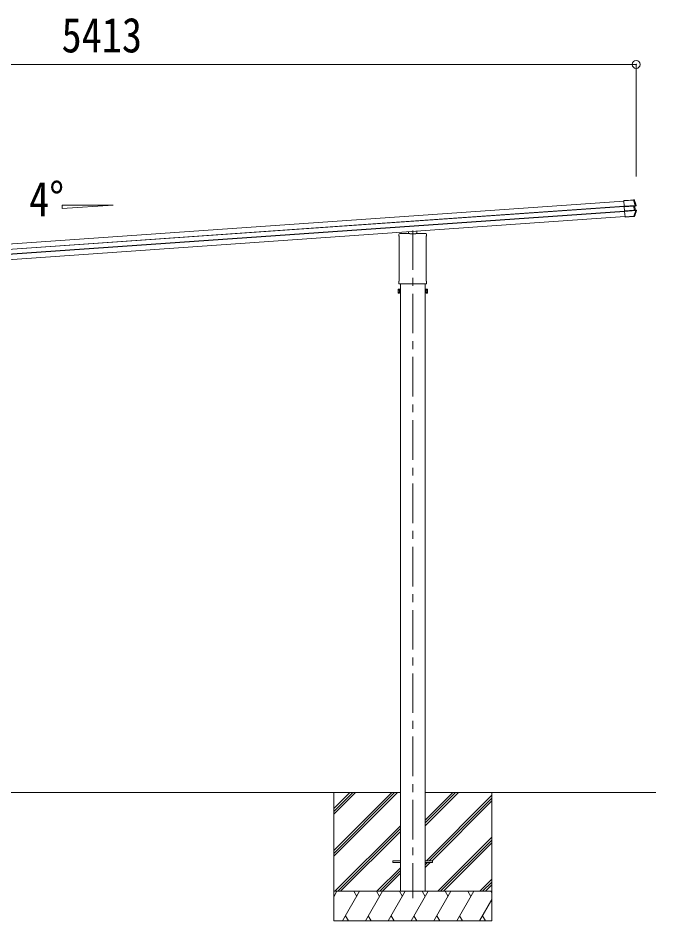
# Model space of a CAD drawing. Units: millimetres at full size, sheet at 1:40; details may follow other scales. Extents: x -11243 to 11243, y -7760 to 7760.
# Drawn here: x 4089 to 7315, y -4834 to -268 of the extents above; entities that cross this region are included whole.
import ezdxf
from ezdxf.enums import TextEntityAlignment as Align

# ---------------------------------------------------------------- set-up
doc = ezdxf.new("R2010")
doc.units = ezdxf.units.MM
doc.header["$LTSCALE"] = 40
doc.header["$PDMODE"] = 32
doc.header["$PDSIZE"] = 40
doc.linetypes.add('CHAIN1', pattern=[8, 5, -1, 1, -1])
for name, color, linetype, lineweight in [('0-0_0', 7, 'Continuous', 9), ('0-1_本体', 5, 'CHAIN1', 9), ('0-3_ELV2', 7, 'Continuous', 9), ('0-6_OTH_LINE', 6, 'Continuous', 9), ('0-7_SHAPE', 4, 'Continuous', 9)]:
    doc.layers.add(name, color=color, linetype=linetype, lineweight=lineweight)
doc.styles.add('ＭＳ ゴシック', font='')
doc.styles.get('ＭＳ ゴシック').set_extended_font_data('MS Gothic')

msp = doc.modelspace()

# ---------------------------------------------------------------- linework, layer by layer
at = {"layer": '0-0_0'}
for p, q in [((3047.48, -4183.89), (6022.52, -4183.89)), ((5685.02, -4183.89), (5685.02, -4833.89)), ((5685.02, -4478.07), (5979.2, -4183.89)), ((5685.02, -4492.21), (5993.34, -4183.89)), ((5685.02, -4506.35), (6007.49, -4183.89)), ((5685.02, -4294.22), (5795.35, -4183.89)), ((5685.02, -4280.08), (5781.21, -4183.89)), ((5685.02, -4265.94), (5767.07, -4183.89)), ((6147.52, -4352.22), (6315.85, -4183.89)), ((6147.52, -4338.08), (6301.71, -4183.89)), ((6147.52, -4323.94), (6287.57, -4183.89)), ((6147.52, -4183.89), (7315.02, -4183.89)), ((6154.2, -4529.39), (6485.02, -4198.57)), ((6485.02, -4183.89), (6485.02, -4833.89)), ((6168.34, -4529.39), (6485.02, -4212.71)), ((6182.48, -4529.39), (6485.02, -4226.86)), ((5691.33, -4683.89), (6022.52, -4352.7)), ((5705.47, -4683.89), (6022.52, -4366.85)), ((5719.62, -4683.89), (6022.52, -4380.99)), ((6211.83, -4683.89), (6485.02, -4410.7)), ((6225.97, -4683.89), (6485.02, -4424.85)), ((6240.12, -4683.89), (6485.02, -4438.99)), ((6022.52, -4564.84), (5903.46, -4683.89)), ((6147.52, -4564.35), (6173.48, -4538.39)), ((6147.52, -4550.21), (6159.34, -4538.39)), ((5917.61, -4683.89), (6022.52, -4578.98)), ((5931.75, -4683.89), (6022.52, -4593.12)), ((6423.96, -4683.89), (6485.02, -4622.83)), ((6438.11, -4683.89), (6485.02, -4636.98)), ((6452.25, -4683.89), (6485.02, -4651.12)), ((6485.02, -4683.89), (5685.02, -4683.89)), ((5685.02, -4711.4), (5700.9, -4683.89)), ((5729.77, -4833.89), (5816.37, -4683.89)), ((5801.37, -4709.87), (5786.37, -4683.89)), ((5845.24, -4833.89), (5931.84, -4683.89)), ((5916.84, -4709.88), (5901.84, -4683.89)), ((5960.71, -4833.89), (6047.31, -4683.89)), ((6032.31, -4709.88), (6017.31, -4683.89)), ((6076.18, -4833.89), (6162.78, -4683.89)), ((6147.78, -4709.87), (6132.78, -4683.89)), ((6191.65, -4833.89), (6278.25, -4683.89)), ((6263.25, -4709.87), (6248.25, -4683.89)), ((6307.12, -4833.89), (6393.72, -4683.89)), ((6363.72, -4683.89), (6378.72, -4709.87)), ((6479.19, -4683.89), (6485.02, -4693.99)), ((6422.59, -4833.89), (6485.02, -4725.76)), ((5685.02, -4833.89), (6485.02, -4833.89)), ((5744.77, -4807.91), (5759.77, -4833.89)), ((5860.24, -4807.91), (5875.24, -4833.89)), ((5975.71, -4807.91), (5990.71, -4833.89)), ((6091.18, -4807.91), (6106.18, -4833.89)), ((6206.65, -4807.91), (6221.65, -4833.89)), ((6322.12, -4807.91), (6337.12, -4833.89)), ((6437.59, -4807.91), (6452.59, -4833.89))]:
    msp.add_line(p, q, dxfattribs=at)
at = {"layer": '0-1_本体'}
msp.add_line((6085.02, -1342.07), (6085.02, -4718.63), dxfattribs=at)
at = {"layer": '0-3_ELV2', "color": 4}
for p, q in [((1906.3, -1560.92), (7153, -1194.03)), ((1908.11, -1586.82), (7154.81, -1219.93)), ((1908.21, -1588.21), (7154.91, -1221.33)), ((7152.83, -1191.64), (7167.28, -1190.63)), ((7152.85, -1191.85), (7152.83, -1191.64)), ((7152.93, -1193.05), (7152.85, -1191.85)), ((7201.65, -1189.65), (7152.93, -1193.05)), ((7154.82, -1220), (7210.59, -1216.1)), ((7210.7, -1217.68), (7154.93, -1221.58)), ((7155.01, -1222.72), (7154.93, -1221.58)), ((7155.01, -1222.72), (7203.95, -1219.3)), ((7155.04, -1223.21), (7155.01, -1222.72)), ((7156.38, -1242.4), (7155.04, -1223.21)), ((7168.28, -1190.55), (7168.38, -1190.31)), ((7204.24, -1187.8), (7168.38, -1190.31)), ((7210.59, -1216.1), (7201.65, -1189.65)), ((7202.8, -1188.34), (7204.24, -1187.8)), ((7203.95, -1219.3), (7203.99, -1219.79)), ((7204.5, -1189.42), (7213.52, -1216)), ((7212.24, -1217.75), (7206.53, -1219.33)), ((7212.24, -1217.75), (7206.53, -1219.33)), ((7208.51, -1219.47), (7206.98, -1219.65)), ((7207.35, -1219.13), (7208.88, -1218.95)), ((7209.85, -1238.67), (7208.51, -1219.47)), ((7208.88, -1218.95), (7214.64, -1217.41)), ((7210.59, -1216.1), (7210.7, -1217.68)), ((7212.31, -1217.73), (7212.24, -1217.75)), ((7214.64, -1217.41), (7212.62, -1217.65)), ((1909.83, -1611.43), (7156.53, -1244.55)), ((1909.93, -1612.85), (7156.63, -1245.96)), ((1911.74, -1638.73), (7158.44, -1271.84)), ((7156.38, -1242.4), (7205.33, -1238.98)), ((7156.42, -1242.89), (7156.38, -1242.4)), ((7205.36, -1239.47), (7156.42, -1242.89)), ((7156.5, -1244.07), (7156.42, -1242.89)), ((7156.5, -1244.07), (7212.44, -1240.16)), ((7156.62, -1245.82), (7156.5, -1244.07)), ((7212.56, -1241.91), (7156.62, -1245.82)), ((7158.54, -1273.28), (7156.62, -1245.82)), ((7158.54, -1273.28), (7203.31, -1270.15)), ((7158.61, -1274.25), (7158.54, -1273.28)), ((7203.38, -1271.12), (7158.61, -1274.25)), ((7203.31, -1270.15), (7212.56, -1241.91)), ((7203.38, -1271.12), (7203.31, -1270.15)), ((7205.42, -1272.32), (7204.52, -1271.11)), ((7205.33, -1238.98), (7205.36, -1239.47)), ((7215.37, -1241.6), (7205.99, -1270.03)), ((7207.91, -1239.07), (7213.96, -1239.87)), ((7208.31, -1238.7), (7209.85, -1238.67)), ((7210.29, -1239.13), (7208.75, -1239.16)), ((7216.41, -1239.88), (7210.29, -1239.13)), ((7212.44, -1240.16), (7212.56, -1241.91)), ((7214.29, -1239.91), (7216.41, -1239.88)), ((6014.77, -1366.99), (6014.77, -1362.24)), ((6019.02, -1357.99), (6069.02, -1357.99)), ((6064.02, -1357.99), (6064.02, -1348.15)), ((6069.52, -1359.99), (6069.52, -1358.49)), ((6100.52, -1359.99), (6069.52, -1359.99)), ((6100.52, -1358.49), (6100.52, -1359.99)), ((6101.02, -1357.99), (6151.02, -1357.99)), ((6106.02, -1357.99), (6106.02, -1345.21)), ((6155.27, -1362.24), (6155.27, -1366.99)), ((6016.56, -1370.46), (6016.56, -1370.46)), ((6016.77, -1370.87), (6016.77, -1597.62)), ((6153.27, -1597.62), (6153.27, -1370.87)), ((6153.48, -1370.46), (6153.48, -1370.46)), ((6011.02, -1640.39), (6011.78, -1639.08)), ((6011.02, -1640.39), (6011.02, -1657.39)), ((6018.02, -1639.08), (6011.78, -1639.08)), ((6014.77, -1609.49), (6014.77, -1601.49)), ((6016.47, -1612.89), (6016.47, -1612.89)), ((6016.56, -1598.03), (6016.56, -1598.03)), ((6016.77, -1612.99), (6016.75, -1612.99)), ((6016.77, -1612.99), (6153.27, -1612.99)), ((6018.02, -1658.71), (6018.02, -1639.08)), ((6018.02, -1639.69), (6020.52, -1639.69)), ((6022.52, -1612.99), (6022.52, -4683.89)), ((6147.52, -4683.89), (6147.52, -1612.99)), ((6152.02, -1639.69), (6149.52, -1639.69)), ((6152.02, -1658.71), (6152.02, -1639.08)), ((6152.02, -1639.08), (6158.26, -1639.08)), ((6153.29, -1612.99), (6153.27, -1612.99)), ((6153.48, -1598.03), (6153.48, -1598.03)), ((6155.27, -1601.49), (6155.27, -1609.49)), ((6159.02, -1640.39), (6158.26, -1639.08)), ((6159.02, -1640.39), (6159.02, -1657.39)), ((6011.02, -1657.39), (6011.78, -1658.71)), ((6018.02, -1643.99), (6011.78, -1643.99)), ((6018.02, -1653.8), (6011.78, -1653.8)), ((6018.02, -1658.71), (6011.78, -1658.71)), ((6020.52, -1658.09), (6018.02, -1658.09)), ((6149.52, -1658.09), (6152.02, -1658.09)), ((6152.02, -1643.99), (6158.26, -1643.99)), ((6152.02, -1653.8), (6158.26, -1653.8)), ((6152.02, -1658.71), (6158.26, -1658.71)), ((6159.02, -1657.39), (6158.26, -1658.71)), ((5985.02, -4529.39), (6022.52, -4529.39)), ((5985.02, -4529.39), (5985.02, -4538.39)), ((5985.02, -4538.39), (6022.52, -4538.39)), ((6147.52, -4529.39), (6185.02, -4529.39)), ((6147.52, -4538.39), (6185.02, -4538.39)), ((6185.02, -4529.39), (6185.02, -4538.39))]:
    msp.add_line(p, q, dxfattribs=at)
for points in [[(7152.85, -1191.85), (7201.57, -1188.45), (7201.65, -1189.65)], [(7154.93, -1221.58), (7154.82, -1220), (7152.93, -1193.05)], [(7205.33, -1238.98), (7203.99, -1219.79), (7155.04, -1223.21)], [(7201.57, -1188.45), (7201.84, -1188.43), (7202.09, -1188.41), (7202.32, -1188.39), (7202.51, -1188.37), (7202.66, -1188.36), (7202.76, -1188.35), (7202.8, -1188.34)], [(7204.5, -1189.42), (7204.45, -1189.38), (7204.36, -1189.35), (7204.23, -1189.34), (7204.08, -1189.33), (7203.89, -1189.33), (7203.68, -1189.34), (7203.44, -1189.35), (7203.18, -1189.38), (7202.9, -1189.42), (7202.6, -1189.47), (7202.29, -1189.52), (7201.98, -1189.58), (7201.65, -1189.65)], [(7204.24, -1187.8), (7204.67, -1187.82), (7205.08, -1187.96), (7205.44, -1188.19), (7205.74, -1188.5), (7205.94, -1188.88)], [(7205.94, -1188.88), (7205.75, -1188.95), (7204.97, -1189.24), (7204.5, -1189.42)], [(7206.52, -1219.34), (7206.36, -1219.44), (7206.26, -1219.62), (7206.24, -1219.86)], [(7206.53, -1219.33), (7206.53, -1219.33), (7206.53, -1219.33), (7206.53, -1219.33), (7206.53, -1219.33), (7206.53, -1219.34), (7206.53, -1219.34), (7206.53, -1219.34), (7206.53, -1219.34), (7206.52, -1219.34), (7206.52, -1219.34), (7206.52, -1219.34), (7206.52, -1219.34), (7206.52, -1219.34), (7206.52, -1219.34), (7206.52, -1219.34), (7206.52, -1219.34)], [(7210.59, -1216.1), (7211.01, -1216.04), (7211.41, -1215.99), (7211.81, -1215.96), (7212.18, -1215.94), (7212.52, -1215.93), (7212.82, -1215.95), (7213.08, -1215.98)], [(7212.24, -1217.75), (7212.1, -1217.72), (7211.92, -1217.69), (7211.71, -1217.67), (7211.48, -1217.66), (7211.23, -1217.66), (7210.97, -1217.67), (7210.7, -1217.68)], [(7212.31, -1217.73), (7212.47, -1217.67), (7212.63, -1217.58), (7212.77, -1217.46), (7212.89, -1217.32), (7212.99, -1217.15), (7213.07, -1216.97), (7213.13, -1216.78), (7213.16, -1216.58), (7213.16, -1216.37), (7213.13, -1216.17), (7213.08, -1215.98)], [(7213.08, -1215.98), (7213.3, -1215.96), (7213.44, -1215.97), (7213.52, -1216)], [(7213.52, -1216), (7213.68, -1215.98), (7214.32, -1215.9), (7215.54, -1215.75)], [(7215.54, -1215.75), (7215.59, -1215.98), (7215.6, -1216.21), (7215.57, -1216.45), (7215.49, -1216.67), (7215.38, -1216.87), (7215.23, -1217.06), (7215.06, -1217.21), (7214.86, -1217.33), (7214.64, -1217.41)], [(7202.23, -1271.35), (7158.62, -1274.4), (7158.61, -1274.25)], [(7205.42, -1272.32), (7203.65, -1272.45), (7203.23, -1271.34)], [(7203.31, -1270.15), (7203.62, -1270.18), (7203.92, -1270.21), (7204.21, -1270.23), (7204.49, -1270.24), (7204.75, -1270.25), (7204.99, -1270.24), (7205.21, -1270.23), (7205.41, -1270.22), (7205.58, -1270.19), (7205.73, -1270.16), (7205.85, -1270.12), (7205.93, -1270.08), (7205.99, -1270.03)], [(7204.52, -1271.11), (7204.49, -1271.09), (7204.41, -1271.09), (7204.27, -1271.08), (7204.09, -1271.08), (7203.88, -1271.09), (7203.63, -1271.1), (7203.38, -1271.12)], [(7206.88, -1271.25), (7206.76, -1271.5), (7206.6, -1271.72), (7206.41, -1271.91), (7206.19, -1272.08), (7205.95, -1272.2), (7205.69, -1272.28), (7205.42, -1272.32)], [(7205.99, -1270.03), (7206.13, -1270.23), (7206.71, -1271.02), (7206.88, -1271.25)], [(7207.9, -1239.07), (7207.73, -1239), (7207.6, -1238.82), (7207.55, -1238.6)], [(7207.9, -1239.07), (7207.9, -1239.07), (7207.9, -1239.07), (7207.9, -1239.07), (7207.9, -1239.07), (7207.9, -1239.07), (7207.9, -1239.07), (7207.9, -1239.07), (7207.91, -1239.07), (7207.91, -1239.07), (7207.91, -1239.07), (7207.91, -1239.07), (7207.91, -1239.07), (7207.91, -1239.07), (7207.91, -1239.07), (7207.91, -1239.07), (7207.91, -1239.07)], [(7212.44, -1240.16), (7212.7, -1240.13), (7212.97, -1240.1), (7213.22, -1240.07), (7213.45, -1240.03), (7213.65, -1239.98), (7213.82, -1239.93), (7213.96, -1239.87)], [(7215.02, -1241.71), (7214.78, -1241.78), (7214.48, -1241.84), (7214.15, -1241.89), (7213.78, -1241.92), (7213.39, -1241.93), (7212.98, -1241.93), (7212.56, -1241.91)], [(7213.96, -1239.87), (7214.04, -1239.88), (7214.23, -1239.93), (7214.42, -1240.01), (7214.59, -1240.12), (7214.74, -1240.27), (7214.87, -1240.44), (7214.97, -1240.63), (7215.05, -1240.84), (7215.09, -1241.06), (7215.1, -1241.28), (7215.08, -1241.5), (7215.02, -1241.71)], [(7214.04, -1239.88), (7214.17, -1239.9), (7214.25, -1239.9), (7214.29, -1239.91)], [(7215.37, -1241.6), (7215.3, -1241.64), (7215.18, -1241.68), (7215.02, -1241.71)], [(7217.49, -1241.57), (7217.32, -1241.57), (7216.65, -1241.58), (7215.37, -1241.6)], [(7216.41, -1239.88), (7216.61, -1239.92), (7216.81, -1239.99), (7216.99, -1240.1), (7217.15, -1240.23), (7217.29, -1240.38), (7217.4, -1240.56), (7217.48, -1240.75), (7217.53, -1240.95), (7217.55, -1241.16), (7217.54, -1241.36), (7217.49, -1241.57)], [(6016.58, -1612.96), (6016.53, -1612.93), (6016.47, -1612.89)], [(6016.75, -1612.99), (6016.59, -1612.96), (6016.58, -1612.96)], [(6153.46, -1612.96), (6153.3, -1612.99), (6153.29, -1612.99)], [(6153.57, -1612.89), (6153.57, -1612.89), (6153.46, -1612.96)]]:
    msp.add_lwpolyline(points, dxfattribs=at)
for points in [[(6020.52, -1659.39), (6020.52, -1638.39), (6022.52, -1638.39), (6022.52, -1659.39)], [(6149.52, -1659.39), (6149.52, -1638.39), (6147.52, -1638.39), (6147.52, -1659.39)]]:
    msp.add_lwpolyline(points, close=True, dxfattribs=at)
for centre, radius, start, end in [((7202.92, -1190.04), 1.7, 21.24384, 93.90244), ((6738.16, -1371.05), 502, 18.0204, 21.27757), ((7207.48, -1219.62), 0.5, 105.07473, 184.05239), ((7212.29, -1216.4), 1.3, 285.09292, 18.07159), ((7204.4, -1269.41), 1.7, 274.14537, 338.48025), ((6739.7, -1087.54), 502, 338.53316, 342.13183), ((7208.81, -1238.66), 0.5, 183.94761, 262.92527), ((7214.13, -1241.2), 1.3, 342.07517, 82.89229), ((6019.02, -1362.24), 4.25, 90, 180), ((6019.02, -1366.99), 4.25, 180, 234.62358), ((6151.02, -1362.24), 4.25, 0, 90), ((6151.02, -1366.99), 4.25, 305.37642, 0), ((6016.27, -1370.87), 0.5, 0.0463, 54.58271), ((6153.77, -1370.87), 0.5, 125.41729, 179.9537), ((6016.27, -1597.62), 0.5, 305.4181, 359.95288), ((6153.77, -1597.62), 0.5, 180.04713, 234.58188), ((6015.37, -1641.53), 4.34, 145.61575, 214.38425), ((6019.02, -1601.49), 4.25, 125.37642, 180), ((6019.02, -1609.49), 4.25, 180, 233.11111), ((6151.02, -1601.49), 4.25, 0, 54.62358), ((6151.02, -1609.49), 4.25, 306.88889, 360), ((6154.68, -1641.53), 4.34, 325.61575, 34.38425), ((6027.26, -1648.89), 16.24, 162.41205, 197.58795), ((6015.37, -1656.25), 4.34, 145.61575, 214.38425), ((6142.78, -1648.89), 16.24, 342.41205, 17.58795), ((6154.68, -1656.25), 4.34, 325.61575, 34.38425)]:
    msp.add_arc(centre, radius, start, end, dxfattribs=at)
for centre, major_axis, ratio, start_param, end_param in [((7167.28, -1190.62), (0.998, 0.07), 0.017595, 4.7122274, 6.2743886), ((7204, -1219.97), (3.49, 0.24), 0.19438, 0.7466997, 1.5707963), ((7204.03, -1220.46), (2.99, 0.21), 0.226777, 0.7278121, 1.5707963), ((7204.04, -1220.54), (2.95, 0.89), 0.009865, 0.0588492, 0.7255749), ((7203.91, -1220.06), (3.44, 0.92), 0.008567, 0.0594212, 0.7073573), ((7209.01, -1219.43), (-0.497, -0.059), 0.99813, 4.8556519, 6.2342892), ((7202.24, -1271.41), (0.998, 0.07), 0.06113, 0.0179792, 1.5712474), ((7205.28, -1238.3), (2.99, 0.21), 0.226777, 4.712389, 5.5553732), ((7205.31, -1238.79), (3.49, 0.24), 0.19438, 4.712389, 5.5364856), ((7205.27, -1238.23), (3.04, -0.47), 0.009865, 5.5576105, 6.2243361), ((7205.21, -1238.72), (3.54, -0.43), 0.008567, 5.575828, 6.2237641), ((7210.35, -1238.63), (-0.501, -0.01), 0.99813, 0.0488961, 1.4275334), ((6069.08, -1358.43), (0.481, -0.181), 0.828259, 1.9947436, 1.996569), ((6069.02, -1358.49), (0.354, 0.354), 0.999467, 5.4996506, 7.06672), ((6069.08, -1358.43), (-0.181, 0.481), 0.828259, 4.2866163, 4.2884417), ((6101.02, -1358.49), (0.354, -0.354), 0.999467, 2.358058, 3.9251274), ((6100.96, -1358.43), (0.181, 0.481), 0.828259, 1.9947436, 1.996569), ((6100.96, -1358.43), (0.481, 0.181), 0.828259, 1.1450236, 1.146849)]:
    msp.add_ellipse(centre, major_axis=major_axis, ratio=ratio, start_param=start_param, end_param=end_param, dxfattribs=at)
at = {"layer": '0-6_OTH_LINE'}
for q in [(1802.02, -503.06), (7215.02, -1069.68)]:
    msp.add_line((7215.02, -503.06), q, dxfattribs=at)
msp.add_point((7215.02, -503.06), dxfattribs=at)
at = {"layer": '0-7_SHAPE'}
for p, q in [((4311.27, -1214.1), (4569.28, -1214.1)), ((4311.27, -1232.14), (4569.28, -1214.1)), ((4311.27, -1214.1), (4311.27, -1232.14))]:
    msp.add_line(p, q, dxfattribs=at)

# ---------------------------------------------------------------- texts
at = {"layer": '0-6_OTH_LINE', "color": 7, "style": 'ＭＳ ゴシック', "width": 0.85}
msp.add_text('5413', height=176, dxfattribs=at).set_placement((4308.52, -495.06), align=Align.BOTTOM_LEFT)
at = {"layer": '0-7_SHAPE', "color": 7, "style": 'ＭＳ ゴシック', "width": 0.85}
msp.add_text('4°', height=176, dxfattribs=at).set_placement((4144.45, -1324.64), align=Align.BOTTOM_LEFT)

doc.saveas('drawing.dxf')
